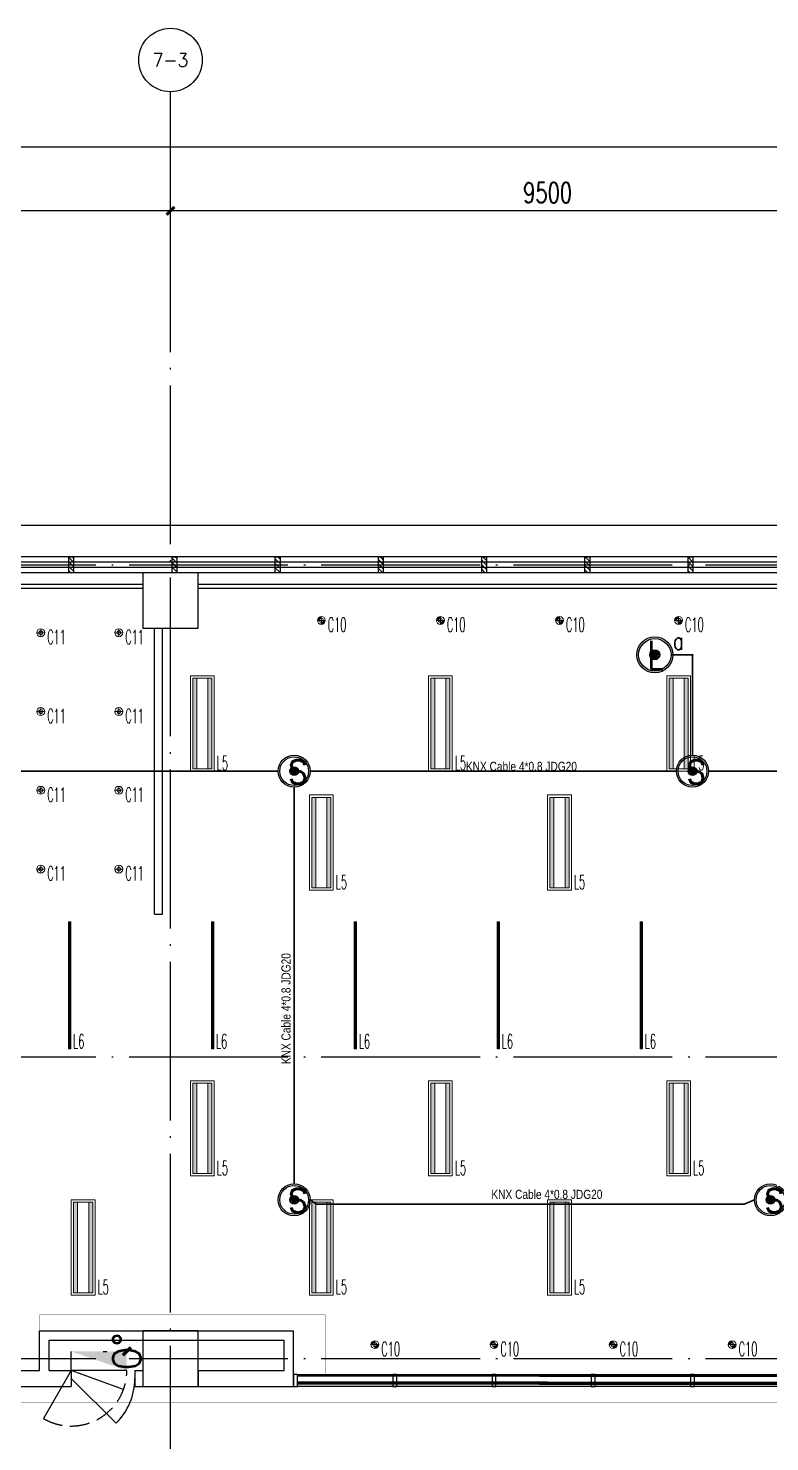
# Model space of a CAD drawing. Extents: x -621157 to 1764546, y -106808 to 741893.
# Drawn here: x 388133 to 397472, y 228952 to 246760 of the extents above; entities that cross this region are included whole.
import ezdxf
from ezdxf.enums import TextEntityAlignment as Align

# ---------------------------------------------------------------- set-up
doc = ezdxf.new("R2010")
doc.units = 0
doc.header["$LTSCALE"] = 1000
doc.header["$MEASUREMENT"] = 0
for name, pattern in [('DOT', [6.35, 0, -6.35]), ('XREF-A-101-平面图_t3$0$DASH', [0.35, 0.25, -0.1]), ('XREF-A-101-平面图_t3$0$DOTE', [2.42, 2, -0.2, 0.02, -0.2])]:
    doc.linetypes.add(name, pattern=pattern)
for name, color, linetype in [('0-底图', 7, 'Continuous'), ('AXIS_TEXT', 7, 'Continuous'), ('KNX line', 3, 'Continuous'), ('L_ELEM', 40, 'Continuous'), ('OPPLE数据总线', 4, 'Continuous'), ('OPPLE智控', 6, 'Continuous'), ('SIG_TEXT', 2, 'Continuous'), ('WIRE-照明', 4, 'Continuous'), ('XREF-A-101-平面图_t3$0$A-COLUMN', 8, 'Continuous'), ('XREF-A-101-平面图_t3$0$A-CURTWALL', 8, 'Continuous'), ('XREF-A-101-平面图_t3$0$A-DOTE', 8, 'Continuous'), ('XREF-A-101-平面图_t3$0$A-RAIL', 8, 'Continuous'), ('XREF-A-101-平面图_t3$0$A-SEE', 8, 'Continuous'), ('XREF-A-101-平面图_t3$0$A-WINDOW', 8, 'Continuous'), ('XREF-A-101-平面图_t3$0$AXIS', 8, 'Continuous'), ('XREF-A-101-平面图_t3$0$I-WALL-GYPSUM', 8, 'Continuous'), ('XREF-A-101-平面图_t3$0$I-玻璃隔断', 8, 'Continuous'), ('XREF-A-101-平面图_t3$0$P-EQUIPMENT', 8, 'Continuous'), ('XREF-A-101-平面图_t3$0$水-尺寸', 8, 'Continuous'), ('控制系统', 6, 'Continuous')]:
    doc.layers.add(name, color=color, linetype=linetype)
doc.layers.add('CEILING-INF', color=4, linetype='Continuous', lineweight=0)
doc.layers.add('LIGHT-INF', color=6, linetype='Continuous', lineweight=0)
doc.styles.add('_TEL_DIM', font='SIMPLEX', dxfattribs={"width": 0.8, "height": 3.5, "bigfont": 'HZTXT'})
doc.styles.add('arch_dim', font='arial.ttf', dxfattribs={"width": 0.8})
doc.styles.add('COMPLEX', font='COMPLEX')
doc.styles.add('DIM_FONT', font='ROMANS', dxfattribs={"width": 0.8, "bigfont": 'HZDXC'})
doc.styles.add('INF DIM', font='SIMPLEX.SHX', dxfattribs={"width": 0.7, "bigfont": 'hztxt.shx'})
doc.styles.get("Standard").update_dxf_attribs({"font": 'romans.shx', "bigfont": 'HZDXC.SHX'})
doc.styles.add('XREF-A-101-平面图_t3$0$A-AXIS-LABEL', font='COMPLEX', dxfattribs={"bigfont": 'GBCBIG'})
doc.styles.add('XREF-A-101-平面图_t3$0$A-DIM_T3', font='SIMPLEX', dxfattribs={"width": 0.705882, "bigfont": 'GBCBIG'})
doc.linetypes.add('LED', pattern='A,6,-3.5,["LED",Standard,S=2.54,R=0,X=-2.54,Y=-1.27],-4.8', length=14.3)
doc.dimstyles.get("Standard").update_dxf_attribs({"dimscale": 100, "dimtxt": 3.5, "dimasz": 1, "dimexe": 2.5, "dimexo": 3, "dimgap": 1.5, "dimtad": 1, "dimdec": 0, "dimzin": 0, "dimdsep": 46, "dimtxsty": 'Standard', "dimblk": 'ARCHTICK', "dimcen": 0.09, "dimadec": 0, "dimazin": 0, "dimtfac": 1, "dimtdec": 0, "dimtix": 1, "dimtmove": 2, "dimatfit": 3, "dimfxl": 0, "dimtolj": 1, "dimtzin": 0, "dimarcsym": 0})
doc.dimstyles.new('XREF-A-101-平面图_t3$0$A-DIM-100', dxfattribs={"dimscale": 100, "dimtxt": 2.55, "dimasz": 1, "dimexe": 2.5, "dimexo": 3, "dimgap": 1, "dimtad": 1, "dimdec": 0, "dimzin": 0, "dimdsep": 46, "dimtxsty": 'XREF-A-101-平面图_t3$0$A-DIM_T3', "dimblk": 'XREF-A-101-平面图_t3$0$_ArchTick', "dimcen": 0.09, "dimclrt": 7, "dimazin": 2, "dimtfac": 1, "dimtdec": 0, "dimtix": 1, "dimtmove": 2, "dimatfit": 3, "dimfxl": 0, "dimtolj": 1, "dimtzin": 0, "dimarcsym": 0})

# ---------------------------------------------------------------- blocks, each defined once
blk = doc.blocks.new('XREF-A-101-平面图_t3$0$柱网3F')
at = {"layer": 'XREF-A-101-平面图_t3$0$A-COLUMN'}
for points in [[(18650, -800), (19350, -800), (19350, -100), (18650, -100)], [(18650, -10350), (19350, -10350), (19350, -9650), (18650, -9650)]]:
    blk.add_lwpolyline(points, close=True, dxfattribs=at)
blk = doc.blocks.new('XREF-A-101-平面图_t3$0$G$C869EB286')
at = {"layer": 'XREF-A-101-平面图_t3$0$A-WINDOW'}
h = blk.add_hatch(dxfattribs=at)
h.set_pattern_fill('ANSI31', color=256, scale=25)
h.set_pattern_definition([(45, (-143.957, -89940), (-28.0633, 28.0633), [])])
h.paths.add_polyline_path([(0, 60), (200, 60), (200, 0), (0, 0)])
blk.add_lwpolyline([(0, 60), (200, 60), (200, 0), (0, 0)], close=True, dxfattribs=at)
blk = doc.blocks.new('_ArchTick')
at = {"color": 0, "linetype": 'ByBlock', "const_width": 0.4}
blk.add_lwpolyline([(-0.5, -0.5), (0.5, 0.5)], dxfattribs=at)
blk = doc.blocks.new('*D25423')
at = {"layer": 'Defpoints', "color": 0}
blk.add_point((0, 0), dxfattribs=at)
blk.add_point((0, 0), dxfattribs=at)
blk.add_point((0, 0), dxfattribs=at)
blk.add_point((0, 0), dxfattribs=at)
at = {"layer": 'XREF-A-101-平面图_t3$0$水-尺寸', "color": 0, "linetype": 'ByBlock', "lineweight": -2}
blk.add_line((0, 300), (0, 250), dxfattribs=at)
blk.add_line((0, 300), (0, 250), dxfattribs=at)
blk.add_arc((0, 0), 0, 180, 180, dxfattribs=at)
at = {"layer": 'XREF-A-101-平面图_t3$0$水-尺寸', "color": 0, "linetype": 'ByBlock', "lineweight": -2, "xscale": 100, "yscale": 100, "zscale": 100}
for rotation in [90, 90.00000000000001]:
    blk.add_blockref('_ArchTick', (0, 0), dxfattribs=dict(at, rotation=rotation))
at = {"layer": 'XREF-A-101-平面图_t3$0$水-尺寸', "color": 0, "insert": (0, 0), "char_height": 350, "attachment_point": 5}
blk.add_mtext('\\A1;0%%d', dxfattribs=at)
blk = doc.blocks.new('XREF-A-101-平面图_t3$0$_ArchTick')
at = {"color": 0, "linetype": 'ByBlock', "const_width": 0.4}
blk.add_lwpolyline([(-0.5, -0.5), (0.5, 0.5)], dxfattribs=at)
blk = doc.blocks.new('*D25500')
at = {"layer": 'Defpoints', "color": 0}
for p in [(19000, 44460), (19000, 43300), (28500, 43300)]:
    blk.add_point(p, dxfattribs=at)
at = {"layer": 'XREF-A-101-平面图_t3$0$AXIS', "color": 0, "lineweight": -2}
for p, q in [((19000, 43600), (19000, 44710)), ((28500, 43600), (28500, 44710)), ((28500, 44460), (19000, 44460))]:
    blk.add_line(p, q, dxfattribs=at)
at = {"layer": 'XREF-A-101-平面图_t3$0$AXIS', "color": 0, "linetype": 'ByBlock', "lineweight": -2, "xscale": 100, "yscale": 100, "zscale": 100, "rotation": 180}
blk.add_blockref('XREF-A-101-平面图_t3$0$_ArchTick', (19000, 44460), dxfattribs=at)
at = {"layer": 'XREF-A-101-平面图_t3$0$AXIS', "color": 0, "linetype": 'ByBlock', "lineweight": -2, "xscale": 100, "yscale": 100, "zscale": 100}
blk.add_blockref('XREF-A-101-平面图_t3$0$_ArchTick', (28500, 44460), dxfattribs=at)
at = {"layer": 'XREF-A-101-平面图_t3$0$AXIS', "color": 7, "insert": (23750, 44687), "char_height": 255, "attachment_point": 5, "style": 'XREF-A-101-平面图_t3$0$A-DIM_T3'}
blk.add_mtext('\\A1;9500', dxfattribs=at)
blk = doc.blocks.new('*D25501')
at = {"layer": 'Defpoints', "color": 0}
for p in [(9500, 44460), (9500, 43300), (19000, 43300)]:
    blk.add_point(p, dxfattribs=at)
at = {"layer": 'XREF-A-101-平面图_t3$0$AXIS', "color": 0, "lineweight": -2}
for p, q in [((9500, 43600), (9500, 44710)), ((19000, 43600), (19000, 44710)), ((19000, 44460), (9500, 44460))]:
    blk.add_line(p, q, dxfattribs=at)
at = {"layer": 'XREF-A-101-平面图_t3$0$AXIS', "color": 0, "linetype": 'ByBlock', "lineweight": -2, "xscale": 100, "yscale": 100, "zscale": 100, "rotation": 180}
blk.add_blockref('XREF-A-101-平面图_t3$0$_ArchTick', (9500, 44460), dxfattribs=at)
at = {"layer": 'XREF-A-101-平面图_t3$0$AXIS', "color": 0, "linetype": 'ByBlock', "lineweight": -2, "xscale": 100, "yscale": 100, "zscale": 100}
blk.add_blockref('XREF-A-101-平面图_t3$0$_ArchTick', (19000, 44460), dxfattribs=at)
at = {"layer": 'XREF-A-101-平面图_t3$0$AXIS', "color": 7, "insert": (14250, 44687), "char_height": 255, "attachment_point": 5, "style": 'XREF-A-101-平面图_t3$0$A-DIM_T3'}
blk.add_mtext('\\A1;9500', dxfattribs=at)
blk = doc.blocks.new('_AXISO')
blk.add_circle((0, 0), 0.5)
at = {"layer": 'AXIS_TEXT', "style": 'COMPLEX'}
blk.add_attdef('A', text='', height=0.56, dxfattribs=at).set_placement((-0.25, -0.28), (0.25, -0.28), align=Align.FIT)
blk = doc.blocks.new('*D25505')
at = {"layer": 'Defpoints', "color": 0}
for p in [(-500, 45260), (-500, 43300), (66800, 43300)]:
    blk.add_point(p, dxfattribs=at)
at = {"layer": 'XREF-A-101-平面图_t3$0$AXIS', "color": 0, "lineweight": -2}
for p, q in [((-500, 43600), (-500, 45510)), ((66800, 43600), (66800, 45510)), ((66800, 45260), (-500, 45260))]:
    blk.add_line(p, q, dxfattribs=at)
at = {"layer": 'XREF-A-101-平面图_t3$0$AXIS', "color": 0, "linetype": 'ByBlock', "lineweight": -2, "xscale": 100, "yscale": 100, "zscale": 100, "rotation": 180}
blk.add_blockref('XREF-A-101-平面图_t3$0$_ArchTick', (-500, 45260), dxfattribs=at)
at = {"layer": 'XREF-A-101-平面图_t3$0$AXIS', "color": 0, "linetype": 'ByBlock', "lineweight": -2, "xscale": 100, "yscale": 100, "zscale": 100}
blk.add_blockref('XREF-A-101-平面图_t3$0$_ArchTick', (66800, 45260), dxfattribs=at)
at = {"layer": 'XREF-A-101-平面图_t3$0$AXIS', "color": 7, "insert": (33150, 45487), "char_height": 255, "attachment_point": 5, "style": 'XREF-A-101-平面图_t3$0$A-DIM_T3'}
blk.add_mtext('\\A1;67300', dxfattribs=at)
blk = doc.blocks.new('*U25331')
at = {"color": 1}
for p, q in [((1428, 10663), (1428, 7514)), ((1433, 10663), (1433, 7514)), ((1438, 10663), (1438, 7514)), ((1443, 10663), (1443, 7514)), ((1448, 10663), (1448, 7514)), ((1453, 10663), (1453, 7514)), ((1429, 7513), (1428, 7514)), ((1429, 7513), (1432, 7513)), ((1433, 7514), (1432, 7513)), ((1433, 7514), (1438, 7514)), ((1439, 7513), (1438, 7514)), ((1439, 7513), (1442, 7513)), ((1443, 7514), (1442, 7513)), ((1443, 7514), (1448, 7514)), ((1449, 7513), (1448, 7514)), ((1449, 7513), (1452, 7513)), ((1453, 7514), (1452, 7513))]:
    blk.add_line(p, q, dxfattribs=at)
blk = doc.blocks.new('*U25332')
at = {"color": 1}
for p, q in [((3016, 1134), (3015, 1133)), ((3015, 1133), (3015, 1129)), ((3016, 1128), (3015, 1129)), ((6165, 1134), (3016, 1134)), ((6165, 1128), (3016, 1128))]:
    blk.add_line(p, q, dxfattribs=at)
blk = doc.blocks.new('*U25333')
at = {"color": 1}
for p, q in [((1428, 10663), (1428, 7514)), ((1433, 10663), (1433, 7514)), ((1438, 10663), (1438, 7514)), ((1443, 10663), (1443, 7514)), ((1448, 10663), (1448, 7514)), ((1453, 10663), (1453, 7514)), ((1429, 7513), (1428, 7514)), ((1429, 7513), (1432, 7513)), ((1433, 7514), (1432, 7513)), ((1433, 7514), (1438, 7514)), ((1439, 7513), (1438, 7514)), ((1439, 7513), (1442, 7513)), ((1443, 7514), (1442, 7513)), ((1443, 7514), (1448, 7514)), ((1449, 7513), (1448, 7514)), ((1449, 7513), (1452, 7513)), ((1453, 7514), (1452, 7513))]:
    blk.add_line(p, q, dxfattribs=at)
blk = doc.blocks.new('*U25334')
at = {"color": 1}
for p, q in [((3016, 1134), (3015, 1133)), ((3015, 1133), (3015, 1129)), ((3016, 1128), (3015, 1129)), ((6165, 1134), (3016, 1134)), ((6165, 1128), (3016, 1128))]:
    blk.add_line(p, q, dxfattribs=at)
blk = doc.blocks.new('XREF-A-101-平面图_t3$0$G$C5C507F0A')
at = {"layer": 'XREF-A-101-平面图_t3$0$I-玻璃隔断'}
for points in [[(20500, -10250), (20500, -10100), (20450, -10100), (20450, -10250)], [(20500, -10250), (20500, -10100), (26700, -10100), (26700, -10250)], [(21750, -10250), (21750, -10100), (21700, -10100), (21700, -10250)], [(23000, -10250), (23000, -10100), (22950, -10100), (22950, -10250)], [(24250, -10250), (24250, -10100), (24200, -10100), (24200, -10250)], [(25500, -10250), (25500, -10100), (25450, -10100), (25450, -10250)]]:
    blk.add_lwpolyline(points, close=True, dxfattribs=at)
at = {"layer": 'XREF-A-101-平面图_t3$0$I-玻璃隔断', "color": 1}
blk.add_blockref('*U25332', (17485, -11249), dxfattribs=at)
at = {"layer": 'XREF-A-101-平面图_t3$0$I-玻璃隔断', "color": 1, "xscale": -1}
blk.add_blockref('*U25334', (29715, -11249), dxfattribs=at)
at = {"layer": 'XREF-A-101-平面图_t3$0$I-玻璃隔断', "color": 1, "xscale": -1, "rotation": 270}
blk.add_blockref('*U25331', (12987, -11652), dxfattribs=at)
at = {"layer": 'XREF-A-101-平面图_t3$0$I-玻璃隔断', "color": 1, "rotation": 90.00000000000001}
blk.add_blockref('*U25333', (34213, -11652), dxfattribs=at)
blk = doc.blocks.new('XREF-A-101-平面图_t3$0$DOOR2DLIB$SYSLIB$00000101')
at = {"color": 0}
blk.add_line((0.5, 0), (-0.207, 0.707), dxfattribs=at)
blk.add_arc((0.5, 0), 1, 135, 180, dxfattribs=at)
blk = doc.blocks.new('A$C8937094a')
at = {"color": 8}
for points in [[(50, 0), (-50, 0)], [(0, 50), (0, -50)]]:
    blk.add_lwpolyline(points, dxfattribs=at)
blk.add_circle((0, 0), 50)
blk.add_circle((0, 0), 24.5, dxfattribs=at)
at = {"style": 'INF DIM', "width": 0.5}
blk.add_text('C11', height=180, dxfattribs=at).set_placement((81, -144))
blk = doc.blocks.new('A$C73cf2add')
at = {"linetype": 'DOT'}
blk.add_wipeout([(-150, 600), (150, 600), (150, -600), (-150, -600)], dxfattribs=at).dxf.layer = 'LIGHT-INF'
at = {"layer": 'LIGHT-INF'}
h = blk.add_hatch(color=256, dxfattribs=at)
h.dxf.hatch_style = 1
h.paths.add_polyline_path([(-120, 570), (-70, 570), (-70, -570), (-120, -570)])
h = blk.add_hatch(color=256, dxfattribs=at)
h.dxf.hatch_style = 1
h.paths.add_polyline_path([(70, 570), (120, 570), (120, -570), (70, -570)])
for points in [[(-150, 600), (150, 600), (150, -600), (-150, -600)], [(-120, 570), (120, 570), (120, -570), (-120, -570)], [(-120, 570), (-70, 570), (-70, -570), (-120, -570)], [(70, 570), (120, 570), (120, -570), (70, -570)]]:
    blk.add_lwpolyline(points, close=True, dxfattribs=at)
at = {"layer": 'LIGHT-INF', "style": 'INF DIM', "width": 0.5}
blk.add_text('L5', height=180, dxfattribs=at).set_placement((181, -588))
blk = doc.blocks.new('A$C43fcb5d1')
at = {"linetype": 'DOT'}
blk.add_wipeout([(-15, 0), (15, 0), (15, -1600), (-15, -1600)], dxfattribs=at).dxf.layer = 'CEILING-INF'
at = {"layer": 'LIGHT-INF'}
h = blk.add_hatch(dxfattribs=at)
h.set_pattern_fill('ANSI37', color=256, scale=5)
h.set_pattern_definition([(45, (-3e-11, -800), (-11.22532, 11.22532), []), (135, (-3e-11, -800), (-11.22532, -11.22532), [])])
h.paths.add_polyline_path([(-10, -5), (10, -5), (10, -1595), (-10, -1595)])
for points in [[(-15, 0), (15, 0), (15, -1600), (-15, -1600)], [(-10, -5), (10, -5), (10, -1595), (-10, -1595)]]:
    blk.add_lwpolyline(points, close=True, dxfattribs=at)
at = {"layer": 'LIGHT-INF', "style": 'INF DIM', "width": 0.5}
blk.add_text('L6', height=180, dxfattribs=at).set_placement((42, -1594))
blk = doc.blocks.new('*U24686')
h = blk.add_hatch(color=8)
h.dxf.hatch_style = 1
h.paths.add_polyline_path([(-50, 0), (-24, 0, -0.414214), (0, 24), (0, 50, 0.414214)])
h.paths.add_polyline_path([(0, -24), (0, -50, 0.414214), (50, 0), (24, 0, -0.414214)])
at = {"color": 8}
for points in [[(50, 0), (-50, 0)], [(0, 50), (0, -50)]]:
    blk.add_lwpolyline(points, dxfattribs=at)
blk.add_circle((0, 0), 50)
blk.add_circle((0, 0), 24.5, dxfattribs=at)
at = {"style": 'INF DIM', "width": 0.5}
blk.add_text('C10', height=180, dxfattribs=at).set_placement((81, -144))
blk = doc.blocks.new('G$CB0A4FAF5')
at = {"layer": 'LIGHT-INF', "color": 6, "linetype": 'LED', "ltscale": 0.05, "const_width": 5}
blk.add_lwpolyline([(17350, -10150), (17350, -9450), (20950, -9450), (20950, -10200)], dxfattribs=at)
at = {"layer": 'CEILING-INF', "color": 8}
for p in [(17730, -4500), (19530, -4500), (21330, -4500), (23130, -4500), (24930, -4500)]:
    blk.add_blockref('A$C43fcb5d1', p, dxfattribs=at)
at = {"layer": 'LIGHT-INF', "color": 6}
for name, p in [('*U24686', (20900, -700)), ('*U24686', (22400, -700)), ('*U24686', (23900, -700)), ('*U24686', (25400, -700)), ('A$C8937094a', (17366, -856)), ('A$C8937094a', (18349, -856)), ('A$C73cf2add', (19400, -2000)), ('A$C73cf2add', (22400, -2000)), ('A$C73cf2add', (25400, -2000)), ('A$C8937094a', (17366, -1849)), ('A$C8937094a', (18349, -1849)), ('A$C8937094a', (17366, -2841)), ('A$C8937094a', (18349, -2841)), ('A$C73cf2add', (20900, -3500)), ('A$C73cf2add', (23900, -3500)), ('A$C8937094a', (17366, -3834)), ('A$C8937094a', (18349, -3834)), ('A$C73cf2add', (19400, -7100)), ('A$C73cf2add', (22400, -7100)), ('A$C73cf2add', (25400, -7100)), ('A$C73cf2add', (17900, -8600)), ('A$C73cf2add', (20900, -8600)), ('A$C73cf2add', (23900, -8600)), ('*U24686', (21575, -9825)), ('*U24686', (23075, -9825)), ('*U24686', (24575, -9825)), ('*U24686', (26075, -9825))]:
    blk.add_blockref(name, p, dxfattribs=at)
at = {"layer": 'LIGHT-INF', "color": 6, "linetype": 'LED', "ltscale": 0.05, "const_width": 5}
blk.add_lwpolyline([(5600, -10200), (9150, -10200), (9150, -10550), (57750, -10550), (57750, -10200), (62600, -10200), (62600, -4500)], dxfattribs=at)
blk = doc.blocks.new('照度传感器')
at = {"layer": 'OPPLE智控'}
for p, q in [((986085, -84541), (985976, -84541)), ((986081, -84520), (985981, -84562)), ((985981, -84520), (986081, -84562)), ((985992, -84502), (986069, -84579)), ((986069, -84502), (985992, -84579)), ((986010, -84490), (986052, -84591)), ((986052, -84490), (986010, -84591)), ((986031, -84486), (986031, -84595))]:
    blk.add_line(p, q, dxfattribs=at)
for radius in [225, 202, 62, 54.4]:
    blk.add_circle((986031, -84541), radius, dxfattribs=at)
at = {"layer": 'OPPLE智控', "color": 7, "style": '_TEL_DIM', "width": 0.8}
blk.add_text('L', height=350, dxfattribs=at).set_placement((985938, -84718))
at = {"layer": 'SIG_TEXT', "style": 'DIM_FONT', "width": 0.75}
blk.add_text('a', height=223, dxfattribs=at).set_placement((986257, -84479))
blk = doc.blocks.new('804')
at = {"layer": '控制系统'}
for p, q in [((27.2, 0), (-27.2, 0)), ((25.1, 10.4), (-25.1, -10.4)), ((-25.1, 10.4), (25.1, -10.4)), ((-19.2, 19.2), (19.2, -19.2)), ((19.2, 19.2), (-19.2, -19.2)), ((-10.4, 25.1), (10.4, -25.1)), ((10.4, 25.1), (-10.4, -25.1)), ((0, 27.2), (0, -27.2))]:
    blk.add_line(p, q, dxfattribs=at)
for radius in [112.4, 100.9, 31, 27.2]:
    blk.add_circle((0, 0), radius, dxfattribs=at)
at = {"color": 7, "style": '_TEL_DIM', "width": 0.8}
blk.add_text('s', height=250, dxfattribs=at).set_placement((-46.3, -88.8))
blk = doc.blocks.new('G$CF7DB2EDD')
at = {"layer": 'KNX line', "ltscale": 73.427512, "const_width": 20}
for points in [[(25475, -2298), (25475, -1033), (25204, -1033)], [(16938, -2500), (20257, -2500)], [(20660, -2500), (25274, -2500)], [(25677, -2500), (29757, -2500)], [(20458, -2702), (20458, -7698)], [(20660, -7900), (20737, -7955), (26125, -7955), (26257, -7900)]]:
    blk.add_lwpolyline(points, dxfattribs=at)
at = {"layer": 'L_ELEM', "xscale": 1.795252225519288, "yscale": 1.795252225519288, "zscale": 1.795252225519288}
for p in [(20458, -2500), (25475, -2500), (20458, -7900), (26458, -7900)]:
    blk.add_blockref('804', p, dxfattribs=at)
at = {"layer": 'OPPLE数据总线', "xscale": 1.011, "yscale": 1.011, "zscale": 1.011}
blk.add_blockref('照度传感器', (-971877, 84437), dxfattribs=at)
at = {"layer": 'KNX line', "char_height": 114.29, "width": 1395.51, "attachment_point": 1, "style": 'arch_dim'}
for insert in [(22621, -2382), (22942, -7774)]:
    blk.add_mtext('KNX Cable 4*0.8 JDG20', dxfattribs=dict(at, insert=insert))
at = {"layer": 'KNX line', "insert": (20298, -6191), "char_height": 114.29, "width": 1395.51, "attachment_point": 1, "rotation": 90, "style": 'arch_dim'}
blk.add_mtext('KNX Cable 4*0.8 JDG20', dxfattribs=at)
blk = doc.blocks.new('XREF-A-101-平面图_t3$0$单出口消火栓新')
for p, q in [((-240, 700), (-846.2, 1050)), ((-479.4, 42.2), (-240, 700)), ((-240, 0), (-240, 700)), ((-240, 700), (0, 700))]:
    blk.add_line(p, q)
at = {"color": 0, "linetype": 'XREF-A-101-平面图_t3$0$DASH'}
blk.add_arc((-240, 700), 700, 150, 270, dxfattribs=at)
blk.add_solid([(-240, 0), (0, 0), (0, 700)])
at = {"layer": 'XREF-A-101-平面图_t3$0$水-尺寸', "linetype": 'ByBlock'}
dim = blk.add_angular_dim_3p(base=(0, 0), center=(0, 0), p1=(0, 0), p2=(0, 0), dimstyle='Standard', dxfattribs=at)
dim.commit()
dim.dimension.update_dxf_attribs({"geometry": '*D25423', "text_midpoint": (0, 0)})
blk = doc.blocks.new('XREF-A-101-平面图_t3$0$G$C156FCA62')
at = {"layer": 'XREF-A-101-平面图_t3$0$P-EQUIPMENT', "rotation": 90}
blk.add_blockref('XREF-A-101-平面图_t3$0$单出口消火栓新', (18450, 230090), dxfattribs=at)
blk = doc.blocks.new('XREF-A-101-平面图_t3$0$轴网(3)')
at = {"layer": 'XREF-A-101-平面图_t3$0$A-DOTE', "linetype": 'XREF-A-101-平面图_t3$0$DOTE'}
for p, q in [((19000, -3300), (19000, 43300)), ((-3300, 40000), (69800, 40000)), ((-3300, 33800), (69800, 33800)), ((-3300, 30000), (69800, 30000))]:
    blk.add_line(p, q, dxfattribs=at)
at = {"layer": 'XREF-A-101-平面图_t3$0$AXIS'}
blk.add_line((19000, 43300), (19000, 45959.5), dxfattribs=at)
ref = blk.add_blockref('_AXISO', (19000, 46359.5), dxfattribs=dict(at, xscale=800, yscale=800, zscale=800))
ref.add_attrib('A', '7-3', dxfattribs={"color": 7, "height": 168.54, "style": 'XREF-A-101-平面图_t3$0$A-AXIS-LABEL', "width": 0.933333}).set_placement((18775.3, 46275.2), (19224.7, 46275.2), align=Align.FIT)
for p1, p2, distance, picture, middle in [((66800, 43300), (-500, 43300), -1959.5, '*D25505', (33150, 45487)), ((19000, 43300), (9500, 43300), -1159.5, '*D25501', (14250, 44687)), ((28500, 43300), (19000, 43300), -1159.5, '*D25500', (23750, 44687))]:
    dim = blk.add_aligned_dim(p1=p1, p2=p2, distance=distance, dimstyle='XREF-A-101-平面图_t3$0$A-DIM-100', dxfattribs=at)
    dim.commit()
    dim.dimension.update_dxf_attribs({"geometry": picture, "text_midpoint": middle})
blk = doc.blocks.new('XREF-A-101-平面图_t3$0$G$C646F86AA')
at = {"layer": 'XREF-A-101-平面图_t3$0$P-EQUIPMENT', "rotation": 90}
blk.add_blockref('XREF-A-101-平面图_t3$0$单出口消火栓新', (18450, 230090), dxfattribs=at)
blk = doc.blocks.new('XREF-A-101-平面图_t3')
at = {"layer": 'XREF-A-101-平面图_t3$0$A-CURTWALL'}
for p, q in [((235900, 240100), (204800, 240100)), ((235900, 240033), (204800, 240033)), ((235900, 239967), (204800, 239967)), ((235900, 239900), (204800, 239900))]:
    blk.add_line(p, q, dxfattribs=at)
at = {"layer": 'XREF-A-101-平面图_t3$0$A-RAIL'}
for points in [[(218650, 239750), (209850, 239750)], [(218650, 239700), (209850, 239700)], [(228150, 239750), (219350, 239750)], [(228150, 239700), (219350, 239700)]]:
    blk.add_lwpolyline(points, dxfattribs=at)
at = {"layer": 'XREF-A-101-平面图_t3$0$A-SEE'}
blk.add_lwpolyline([(204800, 240500), (235900, 240500)], dxfattribs=at)
at = {"layer": 'XREF-A-101-平面图_t3$0$I-WALL-GYPSUM'}
blk.add_line((218800, 239200), (218900, 239200), dxfattribs=at)
blk.add_blockref('XREF-A-101-平面图_t3$0$G$C156FCA62', (200000, 0))
at = {"layer": 'XREF-A-101-平面图_t3$0$A-COLUMN'}
blk.add_blockref('XREF-A-101-平面图_t3$0$柱网3F', (200000, 240000), dxfattribs=at)
at = {"layer": 'XREF-A-101-平面图_t3$0$A-DOTE'}
blk.add_blockref('XREF-A-101-平面图_t3$0$轴网(3)', (200000, 200000), dxfattribs=at)
at = {"layer": 'XREF-A-101-平面图_t3$0$A-WINDOW', "rotation": 270}
for p in [(217720, 240100), (219020, 240100), (220320, 240100), (221620, 240100), (222920, 240100), (224220, 240100), (225520, 240100)]:
    blk.add_blockref('XREF-A-101-平面图_t3$0$G$C869EB286', p, dxfattribs=at)
blk.add_blockref('XREF-A-101-平面图_t3$0$G$C5C507F0A', (200100, 239900))
at = {"layer": 'XREF-A-101-平面图_t3$0$I-WALL-GYPSUM'}
for p, q in [((218800, 235600), (218800, 239200)), ((218900, 235600), (218900, 239200)), ((218800, 235600), (218900, 235600)), ((217350, 230350), (220550, 230350)), ((217350, 229850), (217350, 230350)), ((220550, 229650), (220550, 230350)), ((217470, 230230), (220430, 230230)), ((217470, 229850), (217470, 230230)), ((220430, 229850), (220430, 230230)), ((216350, 229850), (217350, 229850)), ((217470, 229850), (217750, 229850)), ((218550, 229850), (218650, 229850)), ((218650, 229850), (218650, 229650)), ((219350, 229850), (220430, 229850)), ((219350, 229850), (219350, 229650)), ((216300, 229650), (217400, 229650)), ((217400, 229650), (217750, 229650)), ((218550, 229650), (218650, 229650)), ((219350, 229650), (220550, 229650))]:
    blk.add_line(p, q, dxfattribs=at)
for points in [[(217750, 229850), (217750, 229650)], [(218550, 229850), (218550, 229650)]]:
    blk.add_lwpolyline(points, dxfattribs=at)
blk.add_blockref('XREF-A-101-平面图_t3$0$G$C646F86AA', (200000, 0))
blk.add_blockref('XREF-A-101-平面图_t3$0$G$C646F86AA', (200000, 0))
at = {"layer": 'XREF-A-101-平面图_t3$0$A-WINDOW', "xscale": -800, "yscale": -800, "zscale": -800}
blk.add_blockref('XREF-A-101-平面图_t3$0$DOOR2DLIB$SYSLIB$00000101', (218150, 229750), dxfattribs=at)

msp = doc.modelspace()

# ---------------------------------------------------------------- block references
at = {"layer": '0-底图'}
msp.add_blockref('XREF-A-101-平面图_t3', (170924, 0), dxfattribs=at)

# ---------------------------------------------------------------- next in the draw order: block references
at = {"layer": 'WIRE-照明'}
msp.add_blockref('G$CB0A4FAF5', (370924, 240000), dxfattribs=at)

# ---------------------------------------------------------------- next in the draw order: block references
msp.add_blockref('G$CF7DB2EDD', (371024, 239900), dxfattribs=at)

doc.saveas('drawing.dxf')
